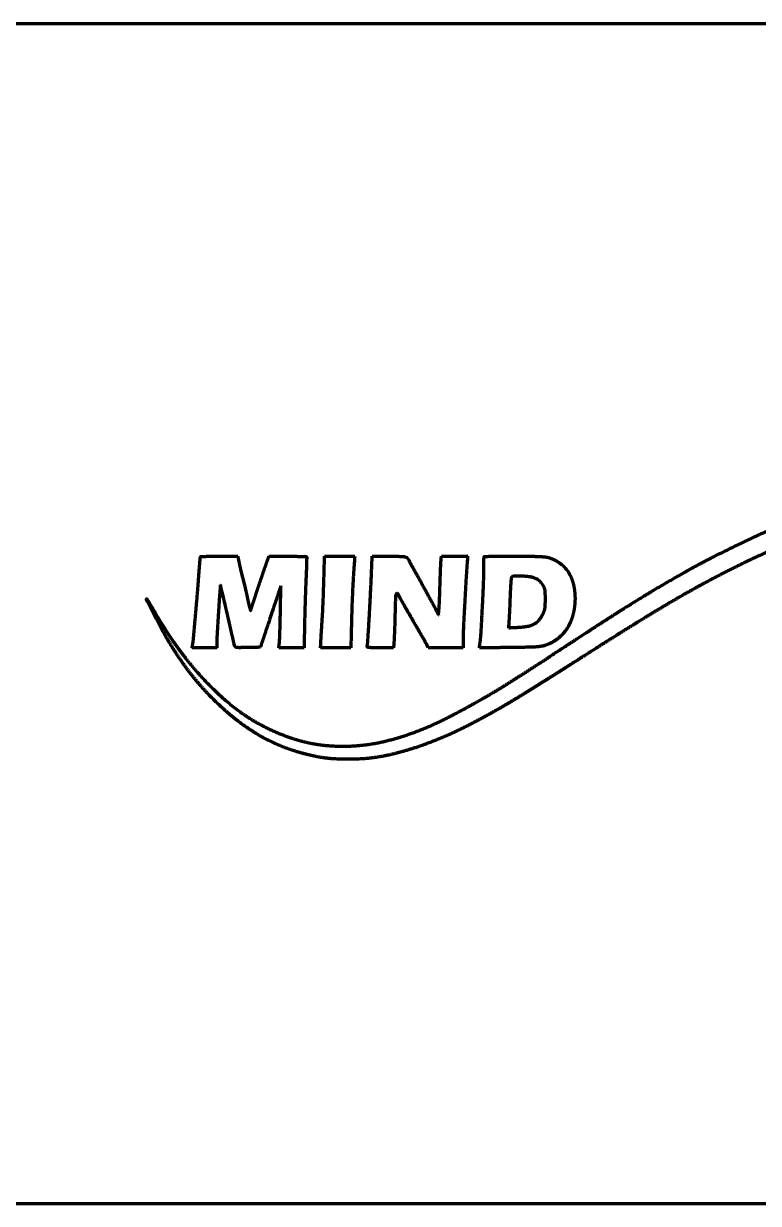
# Model space of a CAD drawing. Header units: inches. Extents: x 904 to 7172, y 213 to 5528.
# Drawn here: x 3173.2 to 3244.8, y 2250.8 to 2365.8 of the extents above; entities that cross this region are included whole.
import ezdxf

# ---------------------------------------------------------------- set-up
doc = ezdxf.new("R2010")
doc.units = ezdxf.units.IN

msp = doc.modelspace()

# ---------------------------------------------------------------- linework, layer by layer
at = {"linetype": 'Continuous', "lineweight": 70}
for p, q in [((3027.12, 2365.82), (3461.12, 2365.82)), ((2969.62, 2250.82), (3518.62, 2250.82))]:
    msp.add_line(p, q, dxfattribs=at)
for points, weights, degree, knots in [([(3304.77, 2318.86), (3304.72, 2318.87), (3304.66, 2318.89), (3304.34, 2318.96), (3304.07, 2319.01), (3303.07, 2319.18), (3302.34, 2319.3), (3300.86, 2319.55), (3300.11, 2319.67), (3298.8, 2319.88), (3298.24, 2319.96), (3295.89, 2320.3), (3294.09, 2320.53), (3290.55, 2320.9), (3288.79, 2321.05), (3285.37, 2321.27), (3283.69, 2321.34), (3280.46, 2321.4), (3278.89, 2321.38), (3275.11, 2321.25), (3272.89, 2321.1), (3268.63, 2320.7), (3266.59, 2320.43), (3262.61, 2319.75), (3260.66, 2319.33), (3256.77, 2318.35), (3254.82, 2317.78), (3252.03, 2316.84), (3251.17, 2316.54), (3249.49, 2315.92), (3248.69, 2315.6), (3247.07, 2314.93), (3246.26, 2314.58), (3244.59, 2313.81), (3243.72, 2313.4), (3241.77, 2312.43), (3240.68, 2311.87), (3238.55, 2310.72), (3237.51, 2310.14), (3235.25, 2308.81), (3234.02, 2308.07), (3231.08, 2306.24), (3229.35, 2305.15), (3226.28, 2303.19), (3224.92, 2302.33), (3222.69, 2300.93), (3221.82, 2300.39), (3220.27, 2299.46), (3219.59, 2299.06), (3218.22, 2298.3), (3217.53, 2297.93), (3216.01, 2297.14), (3215.17, 2296.74), (3213.51, 2296.01), (3212.7, 2295.7), (3211.11, 2295.14), (3210.33, 2294.91), (3208.81, 2294.52), (3208.08, 2294.37), (3206.96, 2294.21), (3206.58, 2294.17), (3205.74, 2294.13), (3205.28, 2294.12), (3204.36, 2294.12), (3203.9, 2294.13), (3203.08, 2294.17), (3202.73, 2294.21), (3201.38, 2294.42), (3200.41, 2294.66), (3199.46, 2294.97), (3198.53, 2295.28), (3197.63, 2295.66), (3196.76, 2296.12), (3195.87, 2296.59), (3195.02, 2297.13), (3193.36, 2298.39), (3192.55, 2299.1), (3191.35, 2300.29), (3190.93, 2300.73), (3190.15, 2301.61), (3189.78, 2302.05), (3189.08, 2302.96), (3188.74, 2303.43), (3188.04, 2304.46), (3187.69, 2305.02), (3187.15, 2305.91), (3186.95, 2306.25), (3186.5, 2307.09), (3186.24, 2307.57), (3185.71, 2308.6), (3185.43, 2309.13), (3185.15, 2309.67), (3185.14, 2309.7), (3185.14, 2309.74), (3185.17, 2309.77), (3185.18, 2309.78), (3185.19, 2309.78), (3185.19, 2309.77), (3185.25, 2309.68), (3185.3, 2309.59), (3185.42, 2309.4), (3185.48, 2309.29), (3185.62, 2309.06), (3185.69, 2308.94), (3186.42, 2307.64), (3187.14, 2306.51), (3188.64, 2304.37), (3189.43, 2303.37), (3191.06, 2301.54), (3191.9, 2300.7), (3193.61, 2299.21), (3194.48, 2298.57), (3195.84, 2297.72), (3196.31, 2297.47), (3197.26, 2296.99), (3197.75, 2296.76), (3198.75, 2296.37), (3199.24, 2296.19), (3200.22, 2295.89), (3200.7, 2295.77), (3201.18, 2295.68), (3202.54, 2295.42), (3203.92, 2295.33), (3205.3, 2295.42), (3206.73, 2295.5), (3208.15, 2295.75), (3209.53, 2296.16), (3211.16, 2296.64), (3212.75, 2297.27), (3216.23, 2299.02), (3218.14, 2300.09), (3220.35, 2301.45), (3220.7, 2301.67), (3221.45, 2302.15), (3221.86, 2302.41), (3222.9, 2303.08), (3223.52, 2303.48), (3225.33, 2304.67), (3226.53, 2305.45), (3228.78, 2306.92), (3229.84, 2307.6), (3231.79, 2308.85), (3232.68, 2309.4), (3234.38, 2310.44), (3235.19, 2310.93), (3236.84, 2311.88), (3237.67, 2312.35), (3239.04, 2313.11), (3239.57, 2313.39), (3240.83, 2314.03), (3241.55, 2314.39), (3243, 2315.1), (3243.72, 2315.44), (3244.96, 2316.03), (3245.48, 2316.26), (3248.21, 2317.42), (3250.45, 2318.25), (3254.98, 2319.7), (3257.27, 2320.31), (3261.96, 2321.32), (3264.36, 2321.72), (3269.32, 2322.31), (3271.87, 2322.52), (3275.04, 2322.65), (3275.64, 2322.65), (3277.19, 2322.64), (3278.13, 2322.63), (3280.04, 2322.59), (3280.99, 2322.56), (3282.64, 2322.5), (3283.32, 2322.46), (3284.01, 2322.41)], [0.500028842012, 0.500028842012, 0.500028842012, 0.49990993454, 0.49990993454, 0.500028206926, 0.500028206926, 0.500027327896, 0.500027327896, 0.500020306907, 0.500020306907, 0.49996674968, 0.49996674968, 0.499954897266, 0.499954897266, 0.499947872216, 0.499947872216, 0.499905551037, 0.499905551037, 0.499883055807, 0.499883055807, 0.499792231719, 0.499792231719, 0.499773940632, 0.499773940632, 0.499803958143, 0.499803958143, 0.499983511469, 0.499983511469, 0.499967570397, 0.499967570397, 0.499969836855, 0.499969836855, 0.49999224639, 0.49999224639, 0.499982937989, 0.499982937989, 0.499973806451, 0.499973806451, 0.499996723387, 0.499996723387, 0.500024715037, 0.500024715037, 0.500027453769, 0.500027453769, 0.500010452456, 0.500010452456, 0.499988344513, 0.499988344513, 0.499984734416, 0.499984734416, 0.499859741035, 0.499859741035, 0.499772165641, 0.499772165641, 0.499731419008, 0.499731419008, 0.499559423038, 0.499559423038, 0.499666780446, 0.499666780446, 0.499918789299, 0.499918789299, 0.499918892039, 0.499918892039, 0.499564850303, 0.499564850303, 0.498972995834, 0.498972995834, 0.500028842012, 0.498832867725, 0.498832867725, 0.500028842012, 0.498906283356, 0.498906283356, 0.499287120527, 0.499287120527, 0.499893163609, 0.499893163609, 0.499822434289, 0.499822434289, 0.499836242554, 0.499836242554, 0.499934379805, 0.499934379805, 0.499935455777, 0.499935455777, 0.500016243918, 0.500016243918, 0.500028611503, 0.500028611503, 0.500028842012, 0.435794288113, 0.435794288113, 0.500028842012, 0.374186246908, 0.374186246908, 0.500028842012, 0.500027229907, 0.500027229907, 0.500003945292, 0.500003945292, 0.500020163182, 0.500020163182, 0.499624081461, 0.499624081461, 0.499467725914, 0.499467725914, 0.499381762254, 0.499381762254, 0.498914889926, 0.498914889926, 0.499697758003, 0.499697758003, 0.499738051905, 0.499738051905, 0.499725706688, 0.499725706688, 0.499560729865, 0.499560729865, 0.500028842012, 0.49736967995, 0.49736967995, 0.500028842012, 0.497925029837, 0.497925029837, 0.500028842012, 0.498691632887, 0.498691632887, 0.499724398278, 0.499724398278, 0.500020473069, 0.500020473069, 0.500025999044, 0.500025999044, 0.500028065808, 0.500028065808, 0.500028820171, 0.500028820171, 0.500023637462, 0.500023637462, 0.500012762859, 0.500012762859, 0.500008128477, 0.500008128477, 0.500009221042, 0.500009221042, 0.499979547613, 0.499979547613, 0.500019764212, 0.500019764212, 0.500019920975, 0.500019920975, 0.499967173544, 0.499967173544, 0.499663762533, 0.499663762533, 0.499645871572, 0.499645871572, 0.499666159219, 0.499666159219, 0.499766988665, 0.499766988665, 0.499932337733, 0.499932337733, 0.500021256909, 0.500021256909, 0.500020660968, 0.500020660968, 0.499971666204, 0.499971666204, 0.500028842012], 3, [0, 0, 0, 0, 0.000858, 0.000858, 0.004871, 0.004871, 0.015909, 0.015909, 0.027164, 0.027164, 0.035539, 0.035539, 0.062379, 0.062379, 0.088446, 0.088446, 0.113283, 0.113283, 0.136431, 0.136431, 0.169412, 0.169412, 0.199818, 0.199818, 0.229241, 0.229241, 0.259272, 0.259272, 0.27279, 0.27279, 0.285643, 0.285643, 0.298702, 0.298702, 0.312844, 0.312844, 0.330996, 0.330996, 0.348605, 0.348605, 0.369756, 0.369756, 0.399898, 0.399898, 0.423682, 0.423682, 0.438788, 0.438788, 0.450448, 0.450448, 0.461942, 0.461942, 0.475773, 0.475773, 0.488668, 0.488668, 0.500645, 0.500645, 0.511735, 0.511735, 0.517321, 0.517321, 0.524148, 0.524148, 0.530887, 0.530887, 0.536162, 0.536162, 0.550852, 0.550852, 0.550852, 0.565207, 0.565207, 0.565207, 0.579922, 0.579922, 0.595663, 0.595663, 0.604555, 0.604555, 0.612842, 0.612842, 0.621358, 0.621358, 0.63095, 0.63095, 0.636663, 0.636663, 0.644732, 0.644732, 0.653504, 0.653504, 0.653504, 0.654001, 0.654001, 0.654001, 0.654094, 0.654094, 0.654094, 0.655086, 0.655086, 0.656243, 0.656243, 0.657623, 0.657623, 0.670374, 0.670374, 0.682437, 0.682437, 0.693641, 0.693641, 0.703853, 0.703853, 0.708852, 0.708852, 0.713958, 0.713958, 0.718939, 0.718939, 0.723569, 0.723569, 0.723569, 0.736538, 0.736538, 0.736538, 0.749961, 0.749961, 0.749961, 0.765836, 0.765836, 0.786217, 0.786217, 0.790004, 0.790004, 0.794547, 0.794547, 0.80146, 0.80146, 0.814708, 0.814708, 0.826489, 0.826489, 0.836231, 0.836231, 0.845042, 0.845042, 0.853933, 0.853933, 0.859558, 0.859558, 0.867067, 0.867067, 0.874508, 0.874508, 0.879844, 0.879844, 0.902046, 0.902046, 0.924054, 0.924054, 0.946594, 0.946594, 0.970379, 0.970379, 0.975983, 0.975983, 0.984738, 0.984738, 0.993634, 0.993634, 1, 1, 1, 1]), ([(3189.62, 2304.98), (3189.63, 2305.05), (3189.64, 2305.12), (3189.65, 2305.19), (3189.69, 2305.39), (3189.71, 2305.53), (3189.73, 2305.66), (3189.79, 2306.36), (3189.84, 2306.92), (3189.89, 2307.48), (3189.99, 2308.6), (3190.04, 2309.17), (3190.09, 2309.73), (3190.17, 2310.72), (3190.21, 2311.16), (3190.24, 2311.6), (3190.28, 2312.2), (3190.3, 2312.37), (3190.31, 2312.54), (3190.33, 2312.86), (3190.35, 2313.01), (3190.36, 2313.15), (3190.38, 2313.42), (3190.39, 2313.55), (3190.4, 2313.68), (3190.42, 2313.81), (3190.42, 2313.82), (3190.42, 2313.83), (3190.42, 2313.85), (3190.43, 2313.86), (3190.44, 2313.87), (3190.45, 2313.87), (3190.46, 2313.88), (3190.47, 2313.88), (3190.6, 2313.88), (3190.73, 2313.89), (3190.86, 2313.89), (3191.13, 2313.9), (3191.28, 2313.9), (3191.43, 2313.9), (3191.75, 2313.91), (3191.92, 2313.91), (3192.09, 2313.91), (3192.71, 2313.9), (3193.16, 2313.9), (3193.61, 2313.9), (3194.06, 2313.9)], [0.50001550688, 0.50001550688, 0.50001550688, 0.50001550688, 0.499772670414, 0.499691724925, 0.499772670414, 0.500015281082, 0.500015205815, 0.500015281082, 0.500014369816, 0.500013990794, 0.500014369816, 0.500010434662, 0.500008743923, 0.500010434662, 0.500014209183, 0.500013776617, 0.500014209183, 0.500012235118, 0.500011144531, 0.500012235118, 0.500015347263, 0.500015294057, 0.500015347263, 0.50001550688, 0.493310514693, 0.491075517298, 0.493310514693, 0.50001550688, 0.470245625285, 0.460322331419, 0.470245625285, 0.50001550688, 0.500014956664, 0.500014773258, 0.500014956664, 0.500004348695, 0.5000006293, 0.500004348695, 0.500011255257, 0.500009838049, 0.500011255257, 0.50001550688, 0.50001550688, 0.50001550688, 0.50001550688], 4, [0, 0, 0, 0, 0, 0.022755, 0.022755, 0.022755, 0.067055, 0.067055, 0.067055, 0.250447, 0.250447, 0.250447, 0.43383, 0.43383, 0.43383, 0.57604, 0.57604, 0.57604, 0.631674, 0.631674, 0.631674, 0.679303, 0.679303, 0.679303, 0.721083, 0.721083, 0.721083, 0.721083, 0.725152, 0.725152, 0.725152, 0.725152, 0.728785, 0.728785, 0.728785, 0.728785, 0.767569, 0.767569, 0.767569, 0.811991, 0.811991, 0.811991, 0.864231, 0.864231, 0.864231, 1, 1, 1, 1, 1]), ([(3194.21, 2313.19), (3194.22, 2313.11), (3194.24, 2313.03), (3194.26, 2312.94), (3194.3, 2312.77), (3194.32, 2312.67), (3194.34, 2312.58), (3194.39, 2312.39), (3194.41, 2312.3), (3194.43, 2312.2), (3194.48, 2312.03), (3194.5, 2311.95), (3194.52, 2311.87), (3194.57, 2311.71), (3194.59, 2311.62), (3194.61, 2311.54), (3194.66, 2311.32), (3194.7, 2311.19), (3194.73, 2311.06), (3194.79, 2310.79), (3194.82, 2310.65), (3194.86, 2310.5), (3194.92, 2310.22), (3194.95, 2310.08), (3194.98, 2309.95), (3195.03, 2309.68), (3195.06, 2309.56), (3195.09, 2309.44), (3195.14, 2309.21), (3195.16, 2309.12), (3195.19, 2309.02), (3195.24, 2308.84), (3195.26, 2308.77), (3195.28, 2308.7), (3195.3, 2308.62), (3195.31, 2308.61), (3195.31, 2308.61), (3195.32, 2308.61), (3195.32, 2308.61), (3195.33, 2308.62), (3195.34, 2308.65), (3195.34, 2308.67), (3195.35, 2308.69), (3195.39, 2308.81), (3195.42, 2308.91), (3195.45, 2309), (3195.52, 2309.21), (3195.56, 2309.32), (3195.6, 2309.44), (3195.67, 2309.68), (3195.72, 2309.81), (3195.76, 2309.93), (3195.85, 2310.21), (3195.9, 2310.36), (3195.94, 2310.51), (3196.05, 2310.83), (3196.11, 2311.01), (3196.17, 2311.18), (3196.29, 2311.54), (3196.35, 2311.71), (3196.41, 2311.89), (3196.52, 2312.21), (3196.56, 2312.35), (3196.61, 2312.5), (3196.78, 2312.96), (3196.89, 2313.28), (3197, 2313.6), (3197.11, 2313.91)], [0.50001550688, 0.5, 0.49999483104, 0.5, 0.500009872045, 0.500007993766, 0.500009872045, 0.500009858609, 0.500007975851, 0.500009858609, 0.499998237377, 0.499992480876, 0.499998237377, 0.499983395849, 0.499972692172, 0.499983395849, 0.500012048347, 0.500010895503, 0.500012048347, 0.500012074598, 0.500010930503, 0.500012074598, 0.500011123022, 0.500009661736, 0.500011123022, 0.500003619106, 0.499999656515, 0.500003619106, 0.499972199164, 0.499957763259, 0.499972199164, 0.499992638133, 0.499985015217, 0.499992638133, 0.50001550688, 0.487847922584, 0.50001550688, 0.50001550688, 0.487847922584, 0.50001550688, 0.50000276061, 0.499998511853, 0.50000276061, 0.50001549548, 0.500015491679, 0.50001549548, 0.500015461879, 0.500015446879, 0.500015461879, 0.500015485455, 0.500015478314, 0.500015485455, 0.500014122393, 0.500013660898, 0.500014122393, 0.500015011853, 0.500014846844, 0.500015011853, 0.500015010858, 0.500014845517, 0.500015010858, 0.500014010389, 0.500013511558, 0.500014010389, 0.50001550688, 0.50001550688, 0.50001550688, 0.50001550688], 4, [0, 0, 0, 0, 0, 0.031961, 0.031961, 0.031961, 0.069857, 0.069857, 0.069857, 0.107524, 0.107524, 0.107524, 0.138725, 0.138725, 0.138725, 0.173643, 0.173643, 0.173643, 0.225049, 0.225049, 0.225049, 0.282111, 0.282111, 0.282111, 0.336888, 0.336888, 0.336888, 0.38601, 0.38601, 0.38601, 0.42548, 0.42548, 0.42548, 0.455239, 0.455239, 0.455239, 0.456939, 0.456939, 0.456939, 0.45864, 0.45864, 0.45864, 0.467994, 0.467994, 0.467994, 0.507131, 0.507131, 0.507131, 0.553222, 0.553222, 0.553222, 0.605407, 0.605407, 0.605407, 0.666055, 0.666055, 0.666055, 0.738163, 0.738163, 0.738163, 0.809958, 0.809958, 0.809958, 0.869562, 0.869562, 0.869562, 1, 1, 1, 1, 1]), ([(3197.11, 2313.91), (3197.56, 2313.91), (3198.01, 2313.91), (3198.46, 2313.91), (3199.09, 2313.9), (3199.26, 2313.9), (3199.44, 2313.9), (3199.76, 2313.9), (3199.91, 2313.89), (3200.06, 2313.89), (3200.34, 2313.88), (3200.46, 2313.88), (3200.59, 2313.87), (3200.72, 2313.87), (3200.74, 2313.87), (3200.75, 2313.87), (3200.76, 2313.86), (3200.77, 2313.85), (3200.78, 2313.84), (3200.79, 2313.83), (3200.79, 2313.82), (3200.79, 2313.81), (3200.79, 2313.68), (3200.78, 2313.55), (3200.78, 2313.42), (3200.78, 2313.14), (3200.77, 2312.99), (3200.77, 2312.84), (3200.75, 2312.52), (3200.75, 2312.34), (3200.74, 2312.17), (3200.72, 2311.78), (3200.71, 2311.56), (3200.7, 2311.34), (3200.68, 2310.83), (3200.67, 2310.54), (3200.66, 2310.25), (3200.64, 2309.64), (3200.63, 2309.33), (3200.62, 2309.02), (3200.61, 2308.43), (3200.6, 2308.15), (3200.59, 2307.87), (3200.57, 2306.94), (3200.56, 2306.28), (3200.54, 2305.63), (3200.53, 2304.98)], [0.50001550688, 0.50001550688, 0.50001550688, 0.50001550688, 0.500012471157, 0.500011459249, 0.500012471157, 0.500007713408, 0.500005115584, 0.500007713408, 0.500015113484, 0.500014982352, 0.500015113484, 0.50001550688, 0.482556149882, 0.476736364216, 0.482556149882, 0.50001550688, 0.480162354565, 0.473544637126, 0.480162354565, 0.50001550688, 0.500015069755, 0.500014924046, 0.500015069755, 0.500006878904, 0.500004002912, 0.500006878904, 0.500012160515, 0.500011045059, 0.500012160515, 0.500011982284, 0.500010807418, 0.500011982284, 0.500014847909, 0.500014628252, 0.500014847909, 0.500014861613, 0.500014646524, 0.500014861613, 0.500014371323, 0.500013992804, 0.500014371323, 0.50001550688, 0.50001550688, 0.50001550688, 0.50001550688], 4, [0, 0, 0, 0, 0, 0.151965, 0.151965, 0.151965, 0.210513, 0.210513, 0.210513, 0.260484, 0.260484, 0.260484, 0.304194, 0.304194, 0.304194, 0.304194, 0.308324, 0.308324, 0.308324, 0.308324, 0.312269, 0.312269, 0.312269, 0.312269, 0.35276, 0.35276, 0.35276, 0.399074, 0.399074, 0.399074, 0.453375, 0.453375, 0.453375, 0.521631, 0.521631, 0.521631, 0.61251, 0.61251, 0.61251, 0.709195, 0.709195, 0.709195, 0.797165, 0.797165, 0.797165, 1, 1, 1, 1, 1]), ([(3202.14, 2304.98), (3202.16, 2305.32), (3202.18, 2305.65), (3202.2, 2306.13), (3202.21, 2306.29), (3202.24, 2306.64), (3202.25, 2306.84), (3202.27, 2307.25), (3202.29, 2307.45), (3202.31, 2307.84), (3202.32, 2308.02), (3202.35, 2308.41), (3202.36, 2308.61), (3202.38, 2309.12), (3202.39, 2309.42), (3202.42, 2310.06), (3202.43, 2310.39), (3202.45, 2311.04), (3202.46, 2311.35), (3202.49, 2312.42), (3202.51, 2313.16), (3202.53, 2313.91)], [0.500008148684, 0.500008148684, 0.500008148684, 0.500007937368, 0.500007937368, 0.50000809679, 0.50000809679, 0.500008097531, 0.500008097531, 0.500008038792, 0.500008038792, 0.499992583312, 0.499992583312, 0.500006311593, 0.500006311593, 0.500006335859, 0.500006335859, 0.500005719133, 0.500005719133, 0.500008148684, 0.500008148684, 0.500008148684], 3, [0, 0, 0, 0, 0.111452, 0.111452, 0.163949, 0.163949, 0.230581, 0.230581, 0.299685, 0.299685, 0.360491, 0.360491, 0.430302, 0.430302, 0.53136, 0.53136, 0.642838, 0.642838, 0.749012, 0.749012, 1, 1, 1, 1]), ([(3209.26, 2304.98), (3208.82, 2304.98), (3208.38, 2304.98), (3207.68, 2304.98), (3207.42, 2304.98), (3207.05, 2304.99), (3206.95, 2304.99), (3206.84, 2305.01), (3206.8, 2305.01), (3206.75, 2305.03), (3206.71, 2305.05), (3206.68, 2305.07), (3206.67, 2305.1), (3206.68, 2305.13), (3206.71, 2305.27), (3206.74, 2305.4), (3206.75, 2305.54), (3206.79, 2306.27), (3206.84, 2307.01), (3206.93, 2308.53), (3206.97, 2309.32), (3207.05, 2310.9), (3207.09, 2311.69), (3207.14, 2312.95), (3207.16, 2313.43), (3207.18, 2313.91)], [0.500367394724, 0.500367394724, 0.500367394724, 0.500363972079, 0.500363972079, 0.499888988543, 0.499888988543, 0.500367394724, 0.49345985879, 0.49345985879, 0.500367394724, 0.430424583385, 0.430424583385, 0.500367394724, 0.498569165342, 0.498569165342, 0.500367394724, 0.500366773452, 0.500366773452, 0.50036295045, 0.50036295045, 0.500362815127, 0.500362815127, 0.500367394724, 0.500367394724, 0.500367394724], 3, [0, 0, 0, 0, 0.130089, 0.130089, 0.208912, 0.208912, 0.239506, 0.239506, 0.239506, 0.253573, 0.253573, 0.253573, 0.262089, 0.262089, 0.262089, 0.297195, 0.297195, 0.297195, 0.481459, 0.481459, 0.68083, 0.68083, 0.879204, 0.879204, 1, 1, 1, 1]), ([(3207.18, 2313.91), (3207.73, 2313.91), (3208.28, 2313.91), (3209.19, 2313.9), (3209.56, 2313.9), (3210.04, 2313.89), (3210.17, 2313.89), (3210.29, 2313.87), (3210.36, 2313.86), (3210.42, 2313.84), (3210.48, 2313.81), (3210.54, 2313.78), (3210.59, 2313.74), (3210.62, 2313.69)], [0.500367394724, 0.500367394724, 0.500367394724, 0.500365538551, 0.500365538551, 0.4998991069, 0.4998991069, 0.500367394724, 0.495198117227, 0.495198117227, 0.500367394724, 0.490496433124, 0.490496433124, 0.500367394724], 3, [0, 0, 0, 0, 0.472076, 0.472076, 0.783943, 0.783943, 0.889803, 0.889803, 0.889803, 0.948312, 0.948312, 0.948312, 1, 1, 1, 1]), ([(3213.64, 2308.17), (3213.66, 2308.38), (3213.68, 2308.59), (3213.71, 2308.92), (3213.72, 2309.03), (3213.73, 2309.35), (3213.74, 2309.55), (3213.76, 2309.99), (3213.77, 2310.22), (3213.78, 2310.69), (3213.79, 2310.92), (3213.8, 2311.4), (3213.81, 2311.63), (3213.83, 2312.09), (3213.84, 2312.31), (3213.85, 2312.73), (3213.86, 2312.92), (3213.87, 2313.21), (3213.88, 2313.31), (3213.9, 2313.57), (3213.92, 2313.74), (3213.93, 2313.91)], [0.500367394724, 0.500367394724, 0.500367394724, 0.500316599242, 0.500316599242, 0.500365029203, 0.500365029203, 0.500364818693, 0.500364818693, 0.500365046758, 0.500365046758, 0.500365760712, 0.500365760712, 0.500365302234, 0.500365302234, 0.500365658942, 0.500365658942, 0.500303940158, 0.500303940158, 0.500367394724, 0.500367394724, 0.500367394724], 3, [0, 0, 0, 0, 0.109387, 0.109387, 0.170158, 0.170158, 0.275301, 0.275301, 0.397053, 0.397053, 0.520694, 0.520694, 0.642819, 0.642819, 0.760015, 0.760015, 0.85964, 0.85964, 0.911319, 0.911319, 1, 1, 1, 1]), ([(3216.49, 2313.91), (3216.47, 2313.66), (3216.45, 2313.4), (3216.39, 2312.59), (3216.35, 2312.02), (3216.27, 2310.66), (3216.23, 2309.86), (3216.14, 2308.27), (3216.1, 2307.49), (3216.05, 2306.4), (3216.04, 2306.1), (3216.04, 2305.53), (3216.04, 2305.26), (3216.04, 2304.98)], [0.500367394724, 0.500367394724, 0.500367394724, 0.500358067926, 0.500358067926, 0.500366133384, 0.500366133384, 0.500366825123, 0.500366825123, 0.500274339556, 0.500274339556, 0.500367394724, 0.500367394724, 0.500367394724], 3, [0, 0, 0, 0, 0.085418, 0.085418, 0.27534, 0.27534, 0.543421, 0.543421, 0.8084, 0.8084, 0.907731, 0.907731, 1, 1, 1, 1]), ([(3217.63, 2304.97), (3217.65, 2305.08), (3217.66, 2305.19), (3217.73, 2305.63), (3217.77, 2305.98), (3217.84, 2307.14), (3217.88, 2307.96), (3217.97, 2309.61), (3218.01, 2310.44), (3218.06, 2311.82), (3218.07, 2312.38), (3218.07, 2313.06), (3218.07, 2313.18), (3218.07, 2313.39), (3218.08, 2313.49), (3218.08, 2313.67), (3218.09, 2313.76), (3218.09, 2313.84), (3218.09, 2313.86), (3218.1, 2313.87), (3218.11, 2313.88), (3218.12, 2313.89), (3218.13, 2313.89), (3218.14, 2313.89), (3218.42, 2313.89), (3218.7, 2313.9), (3219.3, 2313.9), (3219.62, 2313.91), (3220.3, 2313.91), (3220.67, 2313.91), (3221.58, 2313.91), (3222.11, 2313.91), (3222.92, 2313.9), (3223.21, 2313.89), (3223.68, 2313.87), (3223.86, 2313.86), (3224.04, 2313.84), (3224.16, 2313.83), (3224.28, 2313.8), (3224.4, 2313.77)], [0.503464115848, 0.503464115848, 0.503464115848, 0.503110179981, 0.503110179981, 0.503460496508, 0.503460496508, 0.503457652365, 0.503457652365, 0.503402680396, 0.503402680396, 0.503454960814, 0.503454960814, 0.503441503408, 0.503441503408, 0.503461728097, 0.503461728097, 0.503464115848, 0.480665740791, 0.480665740791, 0.503464115848, 0.478775294308, 0.478775294308, 0.503464115848, 0.503464089531, 0.503464089531, 0.503461785979, 0.503461785979, 0.503463246505, 0.503463246505, 0.503462408085, 0.503462408085, 0.503414240089, 0.503414240089, 0.503305674011, 0.503305674011, 0.503464115848, 0.501854451745, 0.501854451745, 0.503464115848], 3, [0, 0, 0, 0, 0.02245, 0.02245, 0.093076, 0.093076, 0.261031, 0.261031, 0.430809, 0.430809, 0.545614, 0.545614, 0.569216, 0.569216, 0.589494, 0.589494, 0.606953, 0.606953, 0.606953, 0.609367, 0.609367, 0.609367, 0.611794, 0.611794, 0.611794, 0.664092, 0.664092, 0.72269, 0.72269, 0.791858, 0.791858, 0.890178, 0.890178, 0.943587, 0.943587, 0.977436, 0.977436, 0.977436, 1, 1, 1, 1]), ([(3205.43, 2313.23), (3205.39, 2312.79), (3205.36, 2312.35), (3205.31, 2311.45), (3205.28, 2311), (3205.24, 2310.04), (3205.22, 2309.55), (3205.18, 2308.52), (3205.17, 2307.98), (3205.13, 2306.62), (3205.11, 2305.8), (3205.1, 2304.98)], [0.500008148684, 0.499997283772, 0.499997283772, 0.499999623471, 0.499999623471, 0.500000800379, 0.500000800379, 0.500003948576, 0.500003948576, 0.500008148684, 0.500008148684, 0.500008148684], 3, [0, 0, 0, 0, 0.160372, 0.160372, 0.327355, 0.327355, 0.506291, 0.506291, 0.702758, 0.702758, 1, 1, 1, 1]), ([(3210.62, 2313.69), (3210.69, 2313.6), (3210.75, 2313.5), (3211.19, 2312.69), (3211.59, 2311.98), (3212.35, 2310.6), (3212.71, 2309.94), (3213.21, 2309.02), (3213.35, 2308.76), (3213.53, 2308.39), (3213.59, 2308.28), (3213.64, 2308.17)], [0.500367394724, 0.499877535092, 0.499877535092, 0.500367348226, 0.500367348226, 0.500367091651, 0.500367091651, 0.500320132776, 0.500320132776, 0.500367394724, 0.500367394724, 0.500367394724], 3, [0, 0, 0, 0, 0.05376, 0.05376, 0.441542, 0.441542, 0.803944, 0.803944, 0.94128, 0.94128, 1, 1, 1, 1]), ([(3224.4, 2313.77), (3224.79, 2313.65), (3225.16, 2313.46), (3225.49, 2313.22), (3225.81, 2312.98), (3226.08, 2312.7), (3226.3, 2312.36), (3226.53, 2312), (3226.69, 2311.62), (3226.79, 2311.2), (3226.9, 2310.74), (3226.96, 2310.27), (3226.96, 2309.79), (3226.96, 2309.26), (3226.89, 2308.73), (3226.76, 2308.21), (3226.64, 2307.74), (3226.45, 2307.29), (3226.19, 2306.88), (3225.94, 2306.49), (3225.63, 2306.15), (3225.27, 2305.86), (3224.9, 2305.58), (3224.5, 2305.36), (3224.06, 2305.21), (3223.93, 2305.17), (3223.79, 2305.14), (3223.49, 2305.09), (3223.32, 2305.07), (3222.88, 2305.04), (3222.62, 2305.03), (3221.76, 2305.02), (3221.17, 2305.01), (3219.6, 2304.99), (3218.61, 2304.98), (3217.63, 2304.97)], [0.503464115848, 0.498845294717, 0.498845294717, 0.503464115848, 0.497801952855, 0.497801952855, 0.503464115848, 0.498684125974, 0.498684125974, 0.503464115848, 0.501180958369, 0.501180958369, 0.503464115848, 0.500937498586, 0.500937498586, 0.503464115848, 0.499197330346, 0.499197330346, 0.503464115848, 0.498524810632, 0.498524810632, 0.503464115848, 0.49858748515, 0.49858748515, 0.503464115848, 0.502336920227, 0.502336920227, 0.503071019577, 0.503071019577, 0.503385012339, 0.503385012339, 0.503462937324, 0.503462937324, 0.503464115848, 0.503464115848, 0.503464115848], 3, [0, 0, 0, 0, 0.073863, 0.073863, 0.073863, 0.144523, 0.144523, 0.144523, 0.218952, 0.218952, 0.218952, 0.302615, 0.302615, 0.302615, 0.395337, 0.395337, 0.395337, 0.479698, 0.479698, 0.479698, 0.558669, 0.558669, 0.558669, 0.637037, 0.637037, 0.637037, 0.66074, 0.66074, 0.689002, 0.689002, 0.734403, 0.734403, 0.833897, 0.833897, 1, 1, 1, 1]), ([(3220.8, 2311.87), (3220.82, 2311.91), (3220.85, 2311.94), (3220.88, 2311.95), (3220.92, 2311.98), (3220.97, 2311.99), (3221.01, 2312), (3221.09, 2312.01), (3221.17, 2312.01), (3221.43, 2312), (3221.61, 2312), (3222.05, 2311.98), (3222.3, 2311.96), (3222.56, 2311.92), (3222.74, 2311.9), (3222.91, 2311.85), (3223.08, 2311.77), (3223.22, 2311.71), (3223.35, 2311.63), (3223.46, 2311.52), (3223.59, 2311.4), (3223.69, 2311.27), (3223.78, 2311.13), (3223.84, 2311.04), (3223.89, 2310.95), (3223.93, 2310.85), (3223.96, 2310.78), (3223.99, 2310.71), (3224, 2310.63), (3224.02, 2310.54), (3224.03, 2310.44), (3224.03, 2310.14), (3224.04, 2309.93), (3224.04, 2309.54), (3224.03, 2309.35), (3224.03, 2309.05), (3224.02, 2308.94), (3224, 2308.83), (3223.99, 2308.75), (3223.97, 2308.66), (3223.94, 2308.58), (3223.9, 2308.48), (3223.86, 2308.38), (3223.82, 2308.28), (3223.71, 2308.07), (3223.59, 2307.86), (3223.43, 2307.67), (3223.31, 2307.51), (3223.15, 2307.38), (3222.97, 2307.28), (3222.78, 2307.17), (3222.56, 2307.09), (3222.34, 2307.05), (3222.04, 2307), (3221.73, 2306.96), (3221.12, 2306.93), (3220.81, 2306.92), (3220.5, 2306.9)], [0.504680765012, 0.490132908963, 0.490132908963, 0.504680765012, 0.498575014725, 0.498575014725, 0.504680765012, 0.503782583665, 0.503782583665, 0.504669097738, 0.504669097738, 0.504265686209, 0.504265686209, 0.504680765012, 0.501638000327, 0.501638000327, 0.504680765012, 0.499583026487, 0.499583026487, 0.504680765012, 0.501747568531, 0.501747568531, 0.504680765012, 0.50418529738, 0.50418529738, 0.504680765012, 0.501852899933, 0.501852899933, 0.504680765012, 0.503618672798, 0.503618672798, 0.504661849299, 0.504661849299, 0.50465306587, 0.50465306587, 0.504018633086, 0.504018633086, 0.504680765012, 0.503237185209, 0.503237185209, 0.504680765012, 0.504214476066, 0.504214476066, 0.504680765012, 0.502423607365, 0.502423607365, 0.504680765012, 0.498382486798, 0.498382486798, 0.504680765012, 0.500096521958, 0.500096521958, 0.504680765012, 0.503951377967, 0.503951377967, 0.504680765012, 0.504680765012, 0.504680765012], 3, [0, 0, 0, 0, 0.011188, 0.011188, 0.011188, 0.024416, 0.024416, 0.024416, 0.047275, 0.047275, 0.098931, 0.098931, 0.172725, 0.172725, 0.172725, 0.225244, 0.225244, 0.225244, 0.270169, 0.270169, 0.270169, 0.319848, 0.319848, 0.319848, 0.350518, 0.350518, 0.350518, 0.373356, 0.373356, 0.373356, 0.402041, 0.402041, 0.462624, 0.462624, 0.519325, 0.519325, 0.551419, 0.551419, 0.551419, 0.577524, 0.577524, 0.577524, 0.609171, 0.609171, 0.609171, 0.681398, 0.681398, 0.681398, 0.742666, 0.742666, 0.742666, 0.810946, 0.810946, 0.810946, 0.905067, 0.905067, 1, 1, 1, 1]), ([(3220.5, 2306.9), (3220.52, 2307.17), (3220.54, 2307.44), (3220.56, 2307.84), (3220.57, 2307.98), (3220.59, 2308.32), (3220.6, 2308.53), (3220.62, 2308.97), (3220.63, 2309.2), (3220.65, 2309.65), (3220.65, 2309.88), (3220.67, 2310.31), (3220.68, 2310.52), (3220.7, 2310.92), (3220.71, 2311.1), (3220.74, 2311.44), (3220.75, 2311.6), (3220.76, 2311.75), (3220.77, 2311.79), (3220.78, 2311.83), (3220.8, 2311.87)], [0.504680765012, 0.504680765012, 0.504680765012, 0.504668328966, 0.504668328966, 0.504679576497, 0.504679576497, 0.504679576497, 0.504679576497, 0.504679330646, 0.504679330646, 0.504667565487, 0.504667565487, 0.504653350061, 0.504653350061, 0.504672169752, 0.504672169752, 0.504680765012, 0.498439744996, 0.498439744996, 0.504680765012], 3, [0, 0, 0, 0, 0.160091, 0.160091, 0.243074, 0.243074, 0.36804, 0.36804, 0.507798, 0.507798, 0.643232, 0.643232, 0.769382, 0.769382, 0.881001, 0.881001, 0.974943, 0.974943, 0.974943, 1, 1, 1, 1]), ([(3192.37, 2311.12), (3192.36, 2310.94), (3192.34, 2310.76), (3192.33, 2310.58), (3192.29, 2310.13), (3192.27, 2309.86), (3192.25, 2309.59), (3192.21, 2308.89), (3192.18, 2308.46), (3192.15, 2308.03), (3192.1, 2307.16), (3192.07, 2306.73), (3192.05, 2306.29), (3192.01, 2305.72), (3192.01, 2305.6), (3192.01, 2305.47), (3192.01, 2305.25), (3192.01, 2305.16), (3192.01, 2305.07), (3192.01, 2304.98)], [0.50001550688, 0.50001550688, 0.50001550688, 0.50001550688, 0.500007109959, 0.500004310985, 0.500007109959, 0.500014889702, 0.500014683975, 0.500014889702, 0.500015317147, 0.500015253902, 0.500015317147, 0.499917732858, 0.499885141517, 0.499917732858, 0.50001550688, 0.50001550688, 0.50001550688, 0.50001550688], 4, [0, 0, 0, 0, 0, 0.117404, 0.117404, 0.117404, 0.294022, 0.294022, 0.294022, 0.573507, 0.573507, 0.573507, 0.859289, 0.859289, 0.859289, 0.941505, 0.941505, 0.941505, 1, 1, 1, 1, 1]), ([(3196.27, 2305.03), (3195.96, 2305.02), (3195.66, 2305.01), (3195.35, 2305.01), (3194.83, 2305), (3194.63, 2305), (3194.43, 2304.99), (3194.16, 2304.99), (3194.09, 2304.99), (3194.02, 2305), (3193.95, 2305.01), (3193.92, 2305.01), (3193.89, 2305.02), (3193.85, 2305.04), (3193.83, 2305.06), (3193.8, 2305.08), (3193.78, 2305.11), (3193.76, 2305.14), (3193.75, 2305.17), (3193.75, 2305.21), (3193.74, 2305.24), (3193.73, 2305.28), (3193.69, 2305.45), (3193.66, 2305.59), (3193.63, 2305.73), (3193.56, 2306.03), (3193.52, 2306.2), (3193.48, 2306.36), (3193.4, 2306.71), (3193.36, 2306.9), (3193.32, 2307.08), (3193.23, 2307.47), (3193.19, 2307.67), (3193.14, 2307.87), (3193.05, 2308.28), (3193, 2308.48), (3192.95, 2308.69), (3192.86, 2309.09), (3192.82, 2309.27), (3192.77, 2309.46), (3192.7, 2309.77), (3192.67, 2309.9), (3192.64, 2310.02), (3192.55, 2310.39), (3192.49, 2310.63), (3192.43, 2310.88), (3192.37, 2311.12)], [0.50001550688, 0.50001550688, 0.50001550688, 0.50001550688, 0.500013249008, 0.500012496384, 0.500013249008, 0.499389444482, 0.499180757016, 0.499389444482, 0.50001550688, 0.490949848618, 0.487927962531, 0.490949848618, 0.50001550688, 0.486530066843, 0.482034920164, 0.486530066843, 0.50001550688, 0.500008805302, 0.500006571442, 0.500008805302, 0.500015500036, 0.500015497754, 0.500015500036, 0.500015481342, 0.500015472829, 0.500015481342, 0.500015494556, 0.500015490447, 0.500015494556, 0.500015273629, 0.500015195878, 0.500015273629, 0.500015320214, 0.500015257992, 0.500015320214, 0.50001531899, 0.50001525636, 0.50001531899, 0.50001368087, 0.5000130722, 0.50001368087, 0.50001550688, 0.50001550688, 0.50001550688, 0.50001550688], 4, [0, 0, 0, 0, 0, 0.146906, 0.146906, 0.146906, 0.243598, 0.243598, 0.243598, 0.275704, 0.275704, 0.275704, 0.275704, 0.292383, 0.292383, 0.292383, 0.292383, 0.307602, 0.307602, 0.307602, 0.307602, 0.323642, 0.323642, 0.323642, 0.388516, 0.388516, 0.388516, 0.465022, 0.465022, 0.465022, 0.551481, 0.551481, 0.551481, 0.644572, 0.644572, 0.644572, 0.741199, 0.741199, 0.741199, 0.827999, 0.827999, 0.827999, 0.886436, 0.886436, 0.886436, 1, 1, 1, 1, 1]), ([(3198.07, 2304.98), (3198.09, 2305.11), (3198.1, 2305.24), (3198.12, 2305.37), (3198.14, 2305.59), (3198.14, 2305.67), (3198.15, 2305.75), (3198.16, 2306.03), (3198.17, 2306.22), (3198.17, 2306.42), (3198.19, 2306.84), (3198.19, 2307.07), (3198.2, 2307.3), (3198.21, 2307.78), (3198.22, 2308.03), (3198.22, 2308.28), (3198.24, 2309.16), (3198.25, 2309.78), (3198.26, 2310.41), (3198.27, 2311.03)], [0.50001550688, 0.50001550688, 0.50001550688, 0.50001550688, 0.499884139068, 0.499840349797, 0.499884139068, 0.500014109049, 0.500013643105, 0.500014109049, 0.500013341542, 0.500012619763, 0.500013341542, 0.500014125719, 0.500013665332, 0.500014125719, 0.50001550688, 0.50001550688, 0.50001550688, 0.50001550688], 4, [0, 0, 0, 0, 0, 0.086637, 0.086637, 0.086637, 0.140995, 0.140995, 0.140995, 0.269154, 0.269154, 0.269154, 0.421882, 0.421882, 0.421882, 0.586528, 0.586528, 0.586528, 1, 1, 1, 1, 1]), ([(3212.66, 2304.98), (3212.6, 2305.1), (3212.54, 2305.22), (3212.44, 2305.41), (3212.4, 2305.48), (3212.29, 2305.68), (3212.22, 2305.81), (3212.05, 2306.1), (3211.96, 2306.25), (3211.78, 2306.57), (3211.69, 2306.73), (3211.49, 2307.07), (3211.38, 2307.25), (3211.15, 2307.65), (3211.03, 2307.86), (3210.78, 2308.3), (3210.65, 2308.51), (3210.42, 2308.91), (3210.32, 2309.1), (3210.04, 2309.6), (3209.86, 2309.92), (3209.67, 2310.24), (3209.64, 2310.29), (3209.57, 2310.3), (3209.53, 2310.24), (3209.48, 2310.17), (3209.46, 2310.09), (3209.45, 2310), (3209.43, 2309.36), (3209.41, 2308.71), (3209.39, 2307.82), (3209.38, 2307.57), (3209.37, 2307.07), (3209.36, 2306.82), (3209.34, 2306.37), (3209.33, 2306.16), (3209.32, 2305.83), (3209.31, 2305.71), (3209.29, 2305.39), (3209.27, 2305.19), (3209.26, 2304.98)], [0.500367394724, 0.500367394724, 0.500367394724, 0.500292044981, 0.500292044981, 0.500365342213, 0.500365342213, 0.500364919933, 0.500364919933, 0.500365464379, 0.500365464379, 0.500365184843, 0.500365184843, 0.500366642277, 0.500366642277, 0.500366642277, 0.500366642277, 0.500365230742, 0.500365230742, 0.500342846699, 0.500342846699, 0.500367394724, 0.345562892624, 0.345562892624, 0.500367394724, 0.487124616727, 0.487124616727, 0.500367394724, 0.500366232273, 0.500366232273, 0.500365879583, 0.500365879583, 0.500365613451, 0.500365613451, 0.500365822757, 0.500365822757, 0.500324987128, 0.500324987128, 0.500367394724, 0.500367394724, 0.500367394724], 3, [0, 0, 0, 0, 0.041435, 0.041435, 0.065588, 0.065588, 0.112188, 0.112188, 0.167015, 0.167015, 0.224161, 0.224161, 0.288567, 0.288567, 0.36577, 0.36577, 0.443062, 0.443062, 0.507762, 0.507762, 0.621179, 0.621179, 0.621179, 0.635109, 0.635109, 0.635109, 0.653395, 0.653395, 0.653395, 0.786373, 0.786373, 0.838741, 0.838741, 0.889705, 0.889705, 0.933383, 0.933383, 0.957497, 0.957497, 1, 1, 1, 1])]:
    msp.add_rational_spline(points, weights, degree=degree, knots=knots, dxfattribs=at)
for points, degree in [([(3194.06, 2313.9), (3194.1, 2313.72), (3194.14, 2313.54), (3194.17, 2313.36), (3194.21, 2313.19)], 4), ([(3205.48, 2313.91), (3205.46, 2313.69), (3205.44, 2313.46), (3205.43, 2313.23)], 3)]:
    msp.add_open_spline(points, degree=degree, dxfattribs=at)
for points, degree, knots in [([(3202.53, 2313.91), (3203.02, 2313.91), (3203.51, 2313.91), (3204.49, 2313.91), (3204.99, 2313.91), (3205.48, 2313.91)], 3, [0, 0, 0, 0, 0.5, 0.5, 1, 1, 1, 1]), ([(3213.93, 2313.91), (3214.36, 2313.91), (3214.78, 2313.91), (3215.63, 2313.91), (3216.06, 2313.91), (3216.49, 2313.91)], 3, [0, 0, 0, 0, 0.5, 0.5, 1, 1, 1, 1]), ([(3198.27, 2311.03), (3198.02, 2310.28), (3197.77, 2309.53), (3197.52, 2308.78), (3197.02, 2307.28), (3196.77, 2306.53), (3196.52, 2305.78), (3196.27, 2305.03)], 4, [0, 0, 0, 0, 0, 0.5, 0.5, 0.5, 1, 1, 1, 1, 1]), ([(3192.01, 2304.98), (3191.71, 2304.98), (3191.41, 2304.98), (3191.11, 2304.98), (3190.51, 2304.98), (3190.21, 2304.98), (3189.92, 2304.98), (3189.62, 2304.98)], 4, [0, 0, 0, 0, 0, 0.5, 0.5, 0.5, 1, 1, 1, 1, 1]), ([(3200.53, 2304.98), (3200.22, 2304.98), (3199.92, 2304.98), (3199.61, 2304.98), (3199, 2304.98), (3198.69, 2304.98), (3198.38, 2304.98), (3198.07, 2304.98)], 4, [0, 0, 0, 0, 0, 0.5, 0.5, 0.5, 1, 1, 1, 1, 1]), ([(3205.1, 2304.98), (3204.6, 2304.98), (3204.11, 2304.98), (3203.12, 2304.98), (3202.63, 2304.98), (3202.14, 2304.98)], 3, [0, 0, 0, 0, 0.5, 0.5, 1, 1, 1, 1]), ([(3216.04, 2304.98), (3215.48, 2304.98), (3214.91, 2304.98), (3213.79, 2304.98), (3213.22, 2304.98), (3212.66, 2304.98)], 3, [0, 0, 0, 0, 0.5, 0.5, 1, 1, 1, 1])]:
    msp.add_open_spline(points, degree=degree, knots=knots, dxfattribs=at)

doc.saveas('drawing.dxf')
